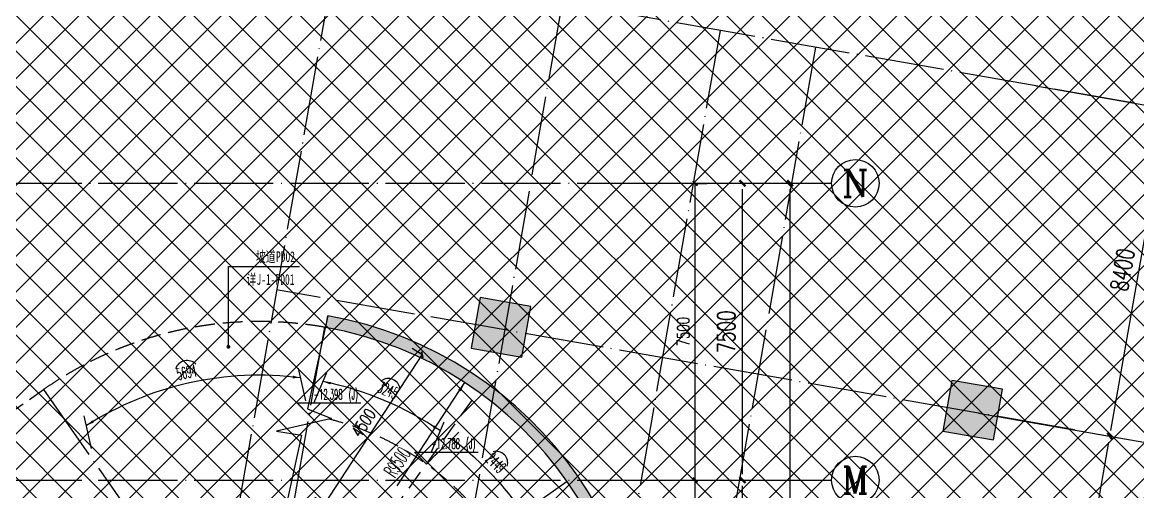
# Model space of a CAD drawing. Header units: millimetres. Extents: x 12325263 to 13848842, y -1463133 to 573208.
# Drawn here: x 12605847 to 12634032, y -1310682 to -1298816 of the extents above; entities that cross this region are included whole.
import ezdxf
from ezdxf.enums import TextEntityAlignment as Align

# ---------------------------------------------------------------- set-up
doc = ezdxf.new("R2010")
doc.units = ezdxf.units.MM
doc.header["$LTSCALE"] = 1000
for name, pattern in [('ACAD_ISO02W100', [15, 12, -3]), ('DASH', [0.35, 0.25, -0.1]), ('DASHED2', [0.375, 0.25, -0.125]), ('DOTE', [2.42, 2, -0.2, 0.02, -0.2])]:
    doc.linetypes.add(name, pattern=pattern)
for name, color, linetype in [('A-ANNO-DIMS', 83, 'Continuous'), ('A-ANNO-ELEV', 3, 'Continuous'), ('A-ANNO-IDEN', 2, 'Continuous'), ('A-ANNO-TEXT', 7, 'Continuous'), ('A-AXIS', 16, 'DOTE'), ('A-WALL-PATT', 8, 'Continuous'), ('A_WALL(防火墙)', 151, 'Continuous'), ('AXIS', 3, 'Continuous'), ('AXIS_TEXT', 7, 'Continuous'), ('COLUMN', 5, 'Continuous'), ('DOTE', 16, 'DOTE'), ('PUB_DIM', 83, 'Continuous'), ('PUB_HATCH', 8, 'Continuous'), ('人防墙', 6, 'Continuous'), ('投影线', 6, 'ACAD_ISO02W100'), ('车道中心线', 6, 'Continuous')]:
    doc.layers.add(name, color=color, linetype=linetype)
doc.styles.add('_TCH_AXIS', font='COMPLEX', dxfattribs={"bigfont": 'GBCBIG'})
doc.styles.add('_TCH_DIM', font='SIMPLEX.shx', dxfattribs={"width": 0.7, "bigfont": 'GBCBIG.shx'})
doc.styles.add('_TCH_DIM_T3', font='SIMPLEX.shx', dxfattribs={"width": 0.705882, "bigfont": 'GBCBIG.shx'})
doc.styles.add('COMPLEX', font='COMPLEX')
doc.styles.add('宋体', font='', dxfattribs={"width": 0.65})
doc.styles.get('宋体').set_extended_font_data('SimSun')
doc.dimstyles.new('_TCH_ARCH&&120', dxfattribs={"dimtxt": 306, "dimasz": 120, "dimexe": 300, "dimexo": 360, "dimgap": 147, "dimtad": 1, "dimdec": 0, "dimzin": 0, "dimdsep": 46, "dimtxsty": '_TCH_DIM_T3', "dimblk": 'ARCHTICK', "dimcen": 0.09, "dimclrt": 7, "dimazin": 2, "dimtfac": 1, "dimtdec": 0, "dimtix": 1, "dimtmove": 2, "dimatfit": 3, "dimfxl": 1, "dimfxlon": 1, "dimtolj": 1, "dimtzin": 0, "dimarcsym": 0})
doc.dimstyles.new('_TCH_ARCH&&150', dxfattribs={"dimtxt": 446.25, "dimasz": 150, "dimexe": 375, "dimexo": 450, "dimgap": 189.375, "dimtad": 1, "dimdec": 0, "dimzin": 0, "dimdsep": 46, "dimtxsty": '_TCH_DIM_T3', "dimblk": 'asdggshdfhsg_ArchTick', "dimcen": 0.09, "dimclrt": 7, "dimazin": 2, "dimtfac": 1, "dimtdec": 0, "dimtix": 1, "dimtmove": 2, "dimatfit": 3, "dimfxl": 1, "dimtolj": 1, "dimtzin": 0, "dimarcsym": 0})

# ---------------------------------------------------------------- blocks, each defined once
blk = doc.blocks.new('asdgafgf20230228-rf3')
at = {"layer": 'PUB_HATCH'}
blk.add_hatch(color=256, dxfattribs=at).paths.add_polyline_path([(78512, 42762, 0.413175), (70588, 54103), (70536, 53808, -0.413175), (78216, 42814)])
at = {"layer": '人防墙'}
blk.add_line((70536, 53808), (70588, 54103), dxfattribs=at)
for radius in [9800, 9500]:
    blk.add_arc((68859, 44457), radius, 350.0412, 79.838, dxfattribs=at)
blk = doc.blocks.new('asdggshdfhsg_ArchTick')
at = {"color": 0, "linetype": 'ByBlock', "const_width": 0.4}
blk.add_lwpolyline([(-0.5, -0.5), (0.5, 0.5)], dxfattribs=at)
blk = doc.blocks.new('*D5440')
at = {"layer": 'AXIS', "color": 0, "lineweight": -2, "transparency": 16777216}
for p, q in [((30691, 89948), (32623, 89608)), ((16040, -2664), (32227, 89526)), ((14452, -2538), (16384, -2877))]:
    blk.add_line(p, q, dxfattribs=at)
at = {"layer": 'Defpoints', "color": 0, "transparency": 16777216}
for p in [(30248, 90025), (32253, 89673), (14009, -2460)]:
    blk.add_point(p, dxfattribs=at)
at = {"layer": 'AXIS', "color": 0, "lineweight": -2, "transparency": 16777216, "xscale": 150, "yscale": 150, "zscale": 150}
for p, rotation in [((32253, 89673), 80.04131921271002), ((16015, -2812), 260.04131921271)]:
    blk.add_blockref('asdggshdfhsg_ArchTick', p, dxfattribs=dict(at, rotation=rotation))
at = {"layer": 'AXIS', "color": 7, "transparency": 16777216, "insert": (23728, 43502), "char_height": 446.2, "attachment_point": 5, "rotation": 80.0413, "style": '_TCH_DIM_T3'}
blk.add_mtext('\\A1;93900', dxfattribs=at)
blk = doc.blocks.new('*D5453')
at = {"layer": 'AXIS', "color": 0, "lineweight": -2, "transparency": 16777216}
for p, q in [((29239, 81674), (30055, 81531)), ((28691, 75932), (29659, 81448)), ((28218, 75863), (29034, 75720))]:
    blk.add_line(p, q, dxfattribs=at)
at = {"layer": 'Defpoints', "color": 0, "transparency": 16777216}
for p in [(28795, 81752), (29685, 81596), (27775, 75941)]:
    blk.add_point(p, dxfattribs=at)
at = {"layer": 'AXIS', "color": 0, "lineweight": -2, "transparency": 16777216, "xscale": 150, "yscale": 150, "zscale": 150}
for p, rotation in [((29685, 81596), 80.04131921270998), ((28665, 75785), 260.0413192127099)]:
    blk.add_blockref('asdggshdfhsg_ArchTick', p, dxfattribs=dict(at, rotation=rotation))
at = {"layer": 'AXIS', "color": 7, "transparency": 16777216, "insert": (28769, 78761), "char_height": 446.2, "attachment_point": 5, "rotation": 80.0413, "style": '_TCH_DIM_T3'}
blk.add_mtext('\\A1;5900', dxfattribs=at)
blk = doc.blocks.new('*D5454')
at = {"layer": 'AXIS', "color": 0, "lineweight": -2, "transparency": 16777216}
for p, q in [((30691, 89948), (31507, 89804)), ((29711, 81743), (31112, 89721)), ((29239, 81674), (30055, 81531))]:
    blk.add_line(p, q, dxfattribs=at)
at = {"layer": 'Defpoints', "color": 0, "transparency": 16777216}
for p in [(30248, 90025), (31138, 89869), (28795, 81752)]:
    blk.add_point(p, dxfattribs=at)
at = {"layer": 'AXIS', "color": 0, "lineweight": -2, "transparency": 16777216, "xscale": 150, "yscale": 150, "zscale": 150}
for p, rotation in [((31138, 89869), 80.04131921271004), ((29685, 81596), 260.0413192127101)]:
    blk.add_blockref('asdggshdfhsg_ArchTick', p, dxfattribs=dict(at, rotation=rotation))
at = {"layer": 'AXIS', "color": 7, "transparency": 16777216, "insert": (30005, 85804), "char_height": 446.2, "attachment_point": 5, "rotation": 80.0413, "style": '_TCH_DIM_T3'}
blk.add_mtext('\\A1;8400', dxfattribs=at)
blk = doc.blocks.new('_FZH')
blk.add_lwpolyline([(-0.5, -0.5), (0.5, -0.5), (0.5, 0.5), (-0.5, 0.5)], close=True)
at = {"layer": 'PUB_HATCH'}
blk.add_solid([(-0.5, -0.5), (0.5, -0.5), (-0.5, 0.5), (0.5, 0.5)], dxfattribs=at)
blk = doc.blocks.new('asdfassdfg')
at = {"layer": 'COLUMN', "color": 6, "xscale": 1299.999999999693, "yscale": 1299.999999999693, "zscale": 1299.999999999693, "rotation": 350.0413192126109}
for p in [(6496, 108061), (18417, 105966)]:
    blk.add_blockref('_FZH', p, dxfattribs=at)
blk = doc.blocks.new('_AXISO')
blk.add_circle((0, 0), 0.5)
at = {"layer": 'AXIS_TEXT', "style": 'COMPLEX', "width": 1.041667}
blk.add_attdef('A', text='', height=0.56, dxfattribs=at).set_placement((-0.25, -0.28), (0.25, -0.28), align=Align.FIT)
blk = doc.blocks.new('*D5273')
at = {"layer": 'AXIS', "color": 0, "lineweight": -2, "transparency": 16777216}
for p, q in [((12487317, 1078990), (12492192, 1078990)), ((12491817, 996140), (12491817, 1078840)), ((12487317, 995990), (12492192, 995990))]:
    blk.add_line(p, q, dxfattribs=at)
at = {"layer": 'Defpoints', "color": 0, "transparency": 16777216}
for p in [(12486867, 1078990), (12491817, 1078990), (12486867, 995990)]:
    blk.add_point(p, dxfattribs=at)
at = {"layer": 'AXIS', "color": 0, "lineweight": -2, "transparency": 16777216, "xscale": 150, "yscale": 150, "zscale": 150}
for p, rotation in [((12491817, 1078990), 90), ((12491817, 995990), 270)]:
    blk.add_blockref('asdggshdfhsg_ArchTick', p, dxfattribs=dict(at, rotation=rotation))
at = {"layer": 'AXIS', "color": 7, "transparency": 16777216, "insert": (12491404, 1037490), "char_height": 446.2, "attachment_point": 5, "rotation": 90, "style": '_TCH_DIM_T3'}
blk.add_mtext('\\A1;83000', dxfattribs=at)
blk = doc.blocks.new('*D5285')
at = {"layer": 'AXIS', "color": 0, "lineweight": -2, "transparency": 16777216}
for p, q in [((12487317, 1071490), (12490992, 1071490)), ((12490617, 1062440), (12490617, 1071340)), ((12487317, 1062290), (12490992, 1062290))]:
    blk.add_line(p, q, dxfattribs=at)
at = {"layer": 'Defpoints', "color": 0, "transparency": 16777216}
for p in [(12486867, 1071490), (12490617, 1071490), (12486867, 1062290)]:
    blk.add_point(p, dxfattribs=at)
at = {"layer": 'AXIS', "color": 0, "lineweight": -2, "transparency": 16777216, "xscale": 150, "yscale": 150, "zscale": 150}
for p, rotation in [((12490617, 1071490), 90), ((12490617, 1062290), 270)]:
    blk.add_blockref('asdggshdfhsg_ArchTick', p, dxfattribs=dict(at, rotation=rotation))
at = {"layer": 'AXIS', "color": 7, "transparency": 16777216, "insert": (12490204, 1066890), "char_height": 446.2, "attachment_point": 5, "rotation": 90, "style": '_TCH_DIM_T3'}
blk.add_mtext('\\A1;9200', dxfattribs=at)
blk = doc.blocks.new('*D5286')
at = {"layer": 'AXIS', "color": 0, "lineweight": -2, "transparency": 16777216}
for p, q in [((12487317, 1078990), (12490992, 1078990)), ((12490617, 1071640), (12490617, 1078840)), ((12487317, 1071490), (12490992, 1071490))]:
    blk.add_line(p, q, dxfattribs=at)
at = {"layer": 'Defpoints', "color": 0, "transparency": 16777216}
for p in [(12486867, 1078990), (12490617, 1078990), (12486867, 1071490)]:
    blk.add_point(p, dxfattribs=at)
at = {"layer": 'AXIS', "color": 0, "lineweight": -2, "transparency": 16777216, "xscale": 150, "yscale": 150, "zscale": 150}
for p, rotation in [((12490617, 1078990), 90), ((12490617, 1071490), 270)]:
    blk.add_blockref('asdggshdfhsg_ArchTick', p, dxfattribs=dict(at, rotation=rotation))
at = {"layer": 'AXIS', "color": 7, "transparency": 16777216, "insert": (12490204, 1075240), "char_height": 446.2, "attachment_point": 5, "rotation": 90, "style": '_TCH_DIM_T3'}
blk.add_mtext('\\A1;7500', dxfattribs=at)
blk = doc.blocks.new('_ArchTick')
at = {"color": 0, "linetype": 'ByBlock', "const_width": 0.4}
blk.add_lwpolyline([(-0.5, -0.5), (0.5, 0.5)], dxfattribs=at)
blk = doc.blocks.new('*D3239')
at = {"layer": 'A-ANNO-DIMS', "color": 0, "lineweight": -2, "transparency": 16777216}
for p, q in [((12615951, -1307222), (12615699, -1307058)), ((12613493, -1310991), (12615950, -1307222)), ((12613493, -1310992), (12613241, -1310827))]:
    blk.add_line(p, q, dxfattribs=at)
at = {"layer": 'Defpoints', "color": 0, "transparency": 16777216}
for p in [(12615950, -1307222), (12617024, -1307922), (12614567, -1311692)]:
    blk.add_point(p, dxfattribs=at)
at = {"layer": 'A-ANNO-DIMS', "color": 0, "lineweight": -2, "transparency": 16777216, "xscale": 120, "yscale": 120, "zscale": 120}
for p, rotation in [((12615950, -1307222), 56.89911814805927), ((12613493, -1310991), 236.8991181480593)]:
    blk.add_blockref('_ArchTick', p, dxfattribs=dict(at, rotation=rotation))
at = {"layer": 'A-ANNO-DIMS', "color": 7, "transparency": 16777216, "insert": (12614470, -1308943), "char_height": 306, "attachment_point": 5, "rotation": 56.8991, "style": '_TCH_DIM_T3'}
blk.add_mtext('\\A1;4500', dxfattribs=at)
blk = doc.blocks.new('*D3731')
at = {"layer": 'Defpoints', "color": 0, "transparency": 16777216}
for p in [(12619247, -1310387), (12622847, -1310387), (12619247, -1319587)]:
    blk.add_point(p, dxfattribs=at)
at = {"layer": 'PUB_DIM', "color": 0, "lineweight": -2, "transparency": 16777216}
for p, q in [((12622846, -1310387), (12623147, -1310387)), ((12622847, -1319587), (12622847, -1310387)), ((12622846, -1319587), (12623147, -1319587))]:
    blk.add_line(p, q, dxfattribs=at)
at = {"layer": 'PUB_DIM', "color": 0, "lineweight": -2, "transparency": 16777216, "xscale": 120, "yscale": 120, "zscale": 120}
for p, rotation in [((12622847, -1310387), 90), ((12622847, -1319587), 270)]:
    blk.add_blockref('_ArchTick', p, dxfattribs=dict(at, rotation=rotation))
at = {"layer": 'PUB_DIM', "color": 7, "transparency": 16777216, "insert": (12622547, -1314987), "char_height": 306, "attachment_point": 5, "rotation": 90, "style": '_TCH_DIM_T3'}
blk.add_mtext('\\A1;9200', dxfattribs=at)
blk = doc.blocks.new('*D3732')
at = {"layer": 'Defpoints', "color": 0, "transparency": 16777216}
for p in [(12619247, -1302887), (12622847, -1302887), (12619247, -1310387)]:
    blk.add_point(p, dxfattribs=at)
at = {"layer": 'PUB_DIM', "color": 0, "lineweight": -2, "transparency": 16777216}
for p, q in [((12622846, -1302887), (12623147, -1302887)), ((12622847, -1310387), (12622847, -1302887)), ((12622846, -1310387), (12623147, -1310387))]:
    blk.add_line(p, q, dxfattribs=at)
at = {"layer": 'PUB_DIM', "color": 0, "lineweight": -2, "transparency": 16777216, "xscale": 120, "yscale": 120, "zscale": 120}
for p, rotation in [((12622847, -1302887), 90), ((12622847, -1310387), 270)]:
    blk.add_blockref('_ArchTick', p, dxfattribs=dict(at, rotation=rotation))
at = {"layer": 'PUB_DIM', "color": 7, "transparency": 16777216, "insert": (12622547, -1306637), "char_height": 306, "attachment_point": 5, "rotation": 90, "style": '_TCH_DIM_T3'}
blk.add_mtext('\\A1;7500', dxfattribs=at)
blk = doc.blocks.new('asdfadfgsdg')
at = {"layer": 'A-AXIS'}
for p, q in [((10083, 93566), (3113.6, 53873.3)), ((30248.1, 90025.4), (10083, 93566)), ((15844.9, 92554.4), (-1535.4, -6431.4)), ((19833.9, 91854), (2453.6, -7131.8)), ((22247, 91430.3), (4866.7, -7555.5)), ((28795.4, 81752), (8630.4, 85292.6))]:
    blk.add_line(p, q, dxfattribs=at)
at = {"layer": 'AXIS'}
for p, q in [((27816.5, 90452.3), (33943.3, 89376.6)), ((26363.8, 82178.9), (32490.7, 81103.1))]:
    blk.add_line(p, q, dxfattribs=at)
for p1, p2, distance, picture, middle in [((14009.2, -2459.8), (30248.1, 90025.4), -2036, '*D5440', (23727.7, 43502)), ((28795.4, 81752), (30248.1, 90025.4), -903.6, '*D5454', (30005.5, 85803.7)), ((27775.1, 75940.9), (28795.4, 81752), -903.6, '*D5453', (28769, 78761.5))]:
    dim = blk.add_aligned_dim(p1=p1, p2=p2, distance=distance, dimstyle='_TCH_ARCH&&150', dxfattribs=at)
    dim.commit()
    dim.dimension.update_dxf_attribs({"geometry": picture, "text_midpoint": middle})
blk = doc.blocks.new('qlzw')
at = {"layer": 'A-AXIS'}
for p, q in [((12411416.8, 1078989.8), (12486866.8, 1078989.8)), ((12411416.8, 1071489.8), (12486866.8, 1071489.8))]:
    blk.add_line(p, q, dxfattribs=at)
at = {"layer": 'AXIS'}
for p, q in [((12486866.8, 1078989.8), (12492866.8, 1078989.8)), ((12486866.8, 1071489.8), (12492866.8, 1071489.8))]:
    blk.add_line(p, q, dxfattribs=at)
ref = blk.add_blockref('_AXISO', (12493466.8, 1078989.8), dxfattribs=dict(at, xscale=1200, yscale=1200, zscale=1200))
ref.add_attrib('A', 'N', dxfattribs={"layer": 'AXIS_TEXT', "height": 678.8, "style": '_TCH_AXIS', "width": 1.105263}).set_placement((12493127.4, 1078650.3), (12493806.2, 1078650.3), align=Align.FIT)
ref = blk.add_blockref('_AXISO', (12493466.8, 1071489.8), dxfattribs=dict(at, xscale=1200, yscale=1200, zscale=1200))
ref.add_attrib('A', 'M', dxfattribs={"layer": 'AXIS_TEXT', "height": 678.8, "style": '_TCH_AXIS'}).set_placement((12493127.4, 1071150.3), (12493806.2, 1071150.3), align=Align.FIT)
for p1, p2, distance, picture, middle in [((12486866.8, 995989.8), (12486866.8, 1078989.8), -4950, '*D5273', (12491404.3, 1037489.8)), ((12486866.8, 1071489.8), (12486866.8, 1078989.8), -3750, '*D5286', (12490204.3, 1075239.8)), ((12486866.8, 1062289.8), (12486866.8, 1071489.8), -3750, '*D5285', (12490204.3, 1066889.8))]:
    dim = blk.add_aligned_dim(p1=p1, p2=p2, distance=distance, dimstyle='_TCH_ARCH&&150', dxfattribs=at)
    dim.commit()
    dim.dimension.update_dxf_attribs({"geometry": picture, "text_midpoint": middle})

msp = doc.modelspace()

# ---------------------------------------------------------------- hatches: boundary and pattern name
at = {"layer": 'A-WALL-PATT'}
h = msp.add_hatch(dxfattribs=at)
h.set_pattern_fill('ANSI37', color=252, scale=400)
h.set_pattern_definition([(45, (0, 0), (-449.012806, 449.012806), []), (135, (0, 0), (-449.012806, -449.012806), [])])
h.paths.add_polyline_path([(12504241.6, -1283958), (12637591.6, -1283958), (12637591.6, -1405608), (12504241.6, -1405608)])
h.paths.add_polyline_path([(12536667.4, -1284257.5), (12508912.2, -1303721.7), (12510476.6, -1305952.6), (12510476.6, -1360683.5), (12523697, -1360697.5), (12523657.2, -1398386.8), (12613949.5, -1398386.7), (12628138.6, -1317575.9), (12611264, -1314613), (12574996.8, -1314613), (12574997.8, -1307236.8), (12568296.8, -1307236.8), (12568296.8, -1310085.9), (12554779.2, -1310084.1)], flags=16)

# ---------------------------------------------------------------- linework, layer by layer
msp.add_lwpolyline([(12613565.3, -1306233.8), (12613050.7, -1308583.6), (12613660, -1308830), (12612270, -1309150), (12612903.9, -1309254.3), (12612472.7, -1311223.3)])
at = {"color": 31, "linetype": 'DASH', "ltscale": 2}
msp.add_lwpolyline([(12612537, -1310929.4, 0.190298), (12608965.5, -1311786.4), (12605176, -1314443.8, 0.2445077), (12603046.8, -1318537.5), (12603046.8, -1320186.8), (12598546.8, -1320186.8), (12598546.8, -1318537.5, -0.2445077), (12602592.2, -1310759.5), (12606381.7, -1308102, -0.1995205), (12613501.1, -1306527.1)], format="xyb", dxfattribs=at)
at = {"layer": 'A-ANNO-DIMS'}
for p, q in [((12613010.9, -1308383.4), (12612828.1, -1307561.4)), ((12613214.1, -1308444), (12613540.2, -1307667.6)), ((12607594.4, -1309588.3), (12607411.6, -1308766.3)), ((12616180.8, -1309689.9), (12616506.9, -1308913.5)), ((12616278.1, -1309766), (12616876.5, -1309173.5))]:
    msp.add_line(p, q, dxfattribs=at)
for points in [[(12612882.4, -1307805.4, 0, 66, 0), (12612683.7, -1307782.1, 66, 0, 0)], [(12613638.9, -1307940, 66, 0, 0), (12613443.4, -1307898.1, 0, 0, 0)], [(12616896, -1308124.9, 79.2, 0, 0), (12617027.1, -1307923.9, 0, 0, 0)], [(12607635.9, -1308905, 66, 0, 0), (12607465.8, -1309010.3, 0, 0, 0)], [(12616410.1, -1309144, 0, 66, 0), (12616243.2, -1309033.7, 66, 0, 0)], [(12616857.8, -1309470.8, 66, 0, 0), (12616698.8, -1309349.4, 0, 0, 0)]]:
    msp.add_lwpolyline(points, format="xyseb", dxfattribs=at)
msp.add_lwpolyline([(12615322.3, -1310536.9), (12616896, -1308124.9), (12617027.1, -1307923.9)], dxfattribs=at)
at = {"layer": 'A-ANNO-DIMS', "color": 7}
for centre, radius, start, end in [((12610010.4, -1307672.1), 306, 43.46368, 161.61881), ((12615094.4, -1308121.6), 299.9, 7.48046, 126.95965), ((12617819.7, -1309954.8), 293.8, 344.30483, 105.13528)]:
    msp.add_arc(centre, radius, start, end, dxfattribs=at)
at = {"layer": 'A-ANNO-DIMS'}
for start, end in [(82.61848, 122.46402), (55.82371, 78.6164), (36.11031, 53.3298)]:
    msp.add_arc((12611836.3, -1315880.1), 8142.1, start, end, dxfattribs=at)
at = {"layer": 'A-ANNO-ELEV'}
for p, q in [((12613090.1, -1308739.3), (12612790.1, -1308439.3)), ((12612790.1, -1308439.3), (12614400.6, -1308439.3)), ((12613090.1, -1308739.3), (12613390.1, -1308439.3)), ((12616056.8, -1309985.2), (12615756.8, -1309685.2)), ((12615756.8, -1309685.2), (12617367.3, -1309685.2)), ((12616056.8, -1309985.2), (12616356.8, -1309685.2))]:
    msp.add_line(p, q, dxfattribs=at)
at = {"layer": 'A-ANNO-IDEN'}
for p, q in [((12611055.3, -1307019.6), (12611055.3, -1304985.1)), ((12611055.3, -1304985.1), (12612848.5, -1304985.1))]:
    msp.add_line(p, q, dxfattribs=at)
at = {"layer": 'A-ANNO-IDEN', "const_width": 48}
msp.add_lwpolyline([(12611055.3, -1307043.6, 1), (12611055.3, -1306995.6, 1)], format="xyb", close=True, dxfattribs=at)
at = {"layer": 'DOTE', "color": 1}
for p in [(12613479.2, -1306523.2), (12606381.7, -1308102), (12619614.3, -1310425.5)]:
    msp.add_line(p, (12611836.3, -1315880.1), dxfattribs=at)
at = {"layer": '投影线', "color": 31, "linetype": 'DASHED2', "ltscale": 2}
msp.add_line((12614747, -1311814.5, 0), (12617366.7, -1308155.7, 0), dxfattribs=at)
at = {"layer": '车道中心线', "linetype": 'DASHED2', "ltscale": 2}
msp.add_arc((12611836.3, -1315880.1), 7250, 350.04125, 75.9889, dxfattribs=at)

# ---------------------------------------------------------------- block references
for name, p in [('asdfadfgsdg', (12603643.4, -1390874)), ('asdfassdfg', (12611446.8, -1414586.8))]:
    msp.add_blockref(name, p)
at = {"layer": 'A_WALL(防火墙)'}
msp.add_blockref('qlzw', (133430, -2381876.5), dxfattribs=at)
at = {"layer": '人防墙'}
msp.add_blockref('asdgafgf20230228-rf3', (12542976.8, -1360336.8), dxfattribs=at)

# ---------------------------------------------------------------- texts
at = {"layer": 'A-ANNO-DIMS', "color": 7, "style": '_TCH_DIM', "width": 0.494118}
for s, height, rotation, p in [('5694', 297.5, 12.54125, (12609784.6, -1307866)), ('3245', 297.5, 337.22005, (12614799, -1308156.3)), ('R9500', 357, 56.87846, (12615261, -1310353.7)), ('2449', 297.5, 314.72005, (12617531.6, -1309880.5))]:
    msp.add_text(s, height=height, rotation=rotation, dxfattribs=at).set_placement(p)
at = {"layer": 'A-ANNO-TEXT'}
for s, height, style, width, p in [('坡道', 271.9, '宋体', 0.65, (12611751.2, -1304877.1)), ('PD02', 271.9, '宋体', 0.65, (12612256.7, -1304877.1)), ('详', 271.9, '宋体', 0.65, (12611511.2, -1305453.1)), ('J-1-PD01', 271.9, '宋体', 0.65, (12611764, -1305453.1)), ('(J)', 255, '_TCH_DIM', 0.494118, (12614092.3, -1308349.3)), ('-12.398', 255, '_TCH_DIM', 0.494118, (12613206.3, -1308349.3)), ('-12.788', 255, '_TCH_DIM', 0.494118, (12616173, -1309595.2)), ('(J)', 255, '_TCH_DIM', 0.494118, (12617059, -1309595.2))]:
    msp.add_text(s, height=height, dxfattribs=dict(at, style=style, width=width)).set_placement(p)

# ---------------------------------------------------------------- dimensions: what is measured, and where the dimension line sits
at = {"layer": 'A-ANNO-DIMS'}
dim = msp.add_aligned_dim(p1=(12614566.9, -1311691.5), p2=(12617024.2, -1307922), distance=1282.5, dimstyle='_TCH_ARCH&&120', dxfattribs=at)
dim.commit()
dim.dimension.update_dxf_attribs({"geometry": '*D3239', "text_midpoint": (12614469.9, -1308942.6)})
at = {"layer": 'PUB_DIM'}
for p1, p2, picture, middle in [((12619246.8, -1310386.8), (12619246.8, -1302886.8), '*D3732', (12622546.8, -1306636.8)), ((12619246.8, -1319586.8), (12619246.8, -1310386.8), '*D3731', (12622546.8, -1314986.8))]:
    dim = msp.add_aligned_dim(p1=p1, p2=p2, distance=-3600, dimstyle='_TCH_ARCH&&120', dxfattribs=at)
    dim.commit()
    dim.dimension.update_dxf_attribs({"geometry": picture, "text_midpoint": middle})

doc.saveas('drawing.dxf')
